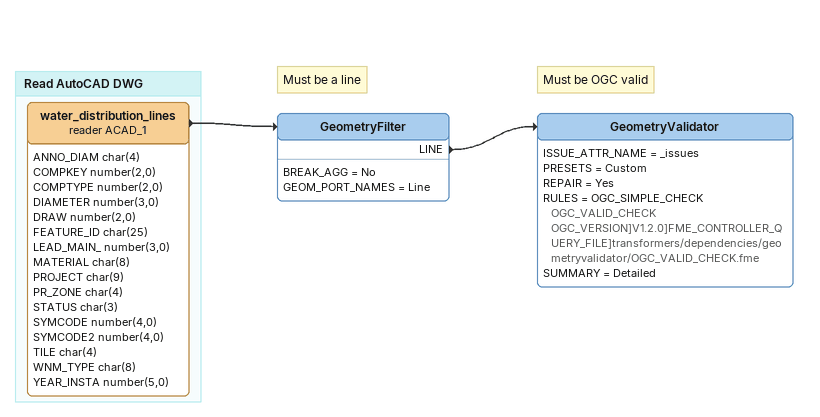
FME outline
Note: Must be a line
GeometryFilter
    BREAK_AGG = No
    GEOM_PORT_NAMES = Line
    LINE -> GeometryValidator
Note: Must be OGC valid
GeometryValidator
    ISSUE_ATTR_NAME = _issues
    PRESETS = Custom
    REPAIR = Yes
    RULES = OGC_SIMPLE_CHECK  OGC_VALID_CHECK OGC_VERSION]V1.2.0]FME_CONTROLLER_QUERY_FILE]transformers/dependencies/geometryvalidator/OGC_VALID_CHECK.fme
    SUMMARY = Detailed

Bookmark: Read AutoCAD DWG
water_distribution_lines (reader ACAD_1)
    attributes: ANNO_DIAM char(4), COMPKEY number(2,0), COMPTYPE number(2,0), DIAMETER number(3,0), DRAW number(2,0), FEATURE_ID char(25), LEAD_MAIN_ number(3,0), MATERIAL char(8), PROJECT char(9), PR_ZONE char(4), STATUS char(3), SYMCODE number(4,0), SYMCODE2 number(4,0), TILE char(4), WNM_TYPE char(8), YEAR_INSTA number(5,0)
    -> GeometryFilter
